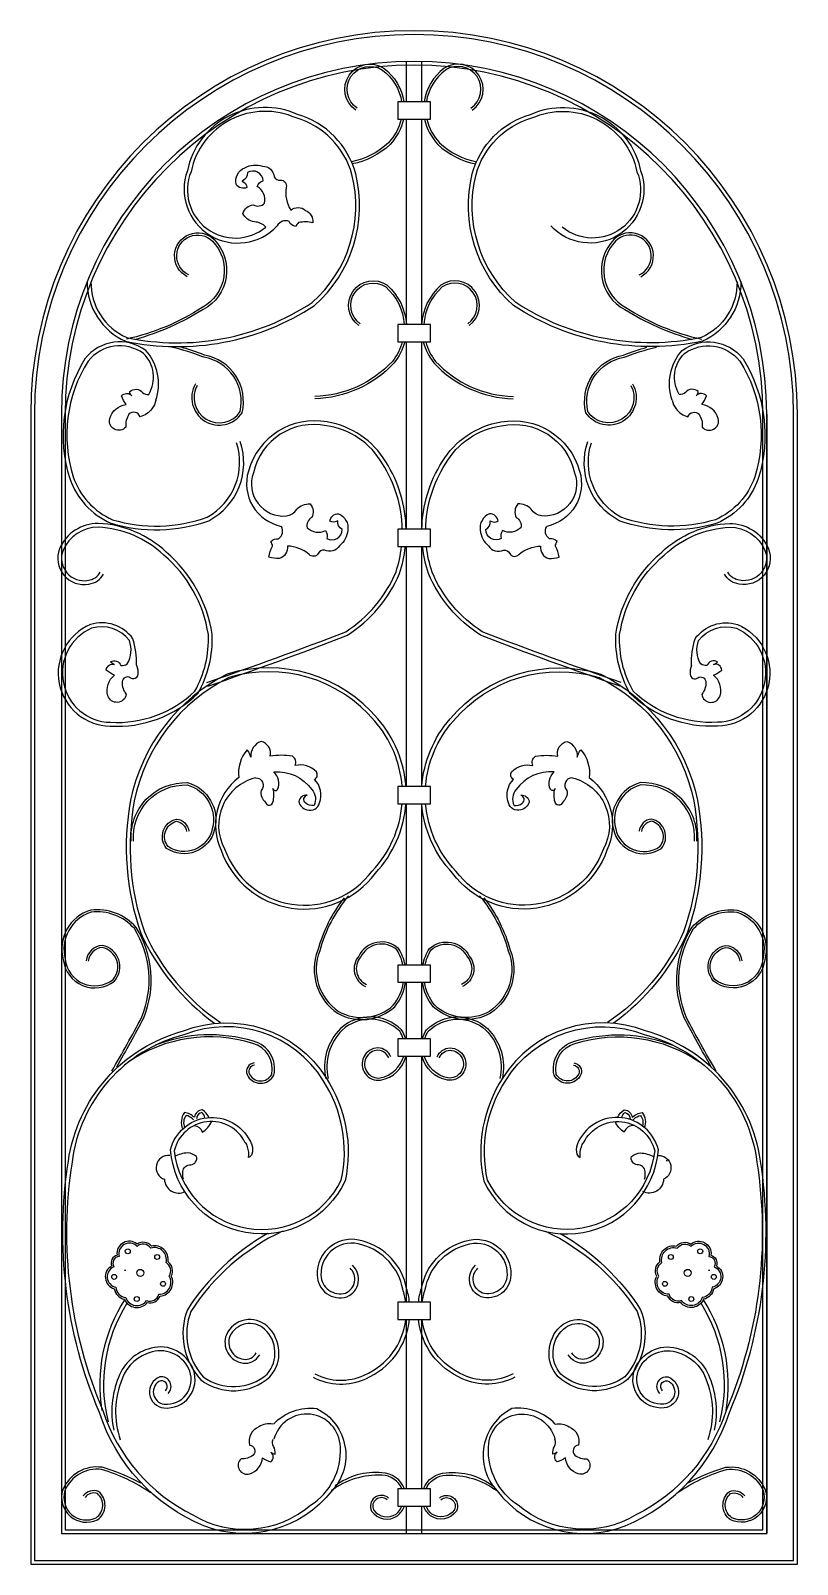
# Model space of a CAD drawing. Header units: metres. Extents: x -3362 to -2362, y -2 to 1998.
import ezdxf

# ---------------------------------------------------------------- set-up
doc = ezdxf.new("R2010")
doc.units = ezdxf.units.M
for name, color, linetype in [('3', 3, 'Continuous'), ('4', 4, 'Continuous'), ('BH', 3, 'Continuous')]:
    doc.layers.add(name, color=color, linetype=linetype)

msp = doc.modelspace()

# ---------------------------------------------------------------- hatches: boundary and pattern name
at = {"layer": '3'}
h = msp.add_hatch(dxfattribs=at)
h.set_pattern_fill('DOTS', scale=110)
h.paths.add_polyline_path([(-3180.47, 530.73, 0.89), (-3186.94, 499.72, 0.56), (-3160.11, 483.79, -0.11)])
h = msp.add_hatch(dxfattribs=at)
h.set_pattern_fill('DOTS', scale=110)
h.paths.add_polyline_path([(-2542.54, 530.73, -0.89), (-2536.08, 499.72, -0.56), (-2562.9, 483.79, 0.11)])
at = {"layer": 'BH'}
h = msp.add_hatch(dxfattribs=at)
h.set_pattern_fill('DOTS', scale=110)
h.paths.add_polyline_path([(-2977.05, 1345.75, -0.32), (-3000.84, 1349.39, -0.34), (-2994.87, 1362.8, 0.3), (-2996.88, 1380.35, 0.23), (-3014.45, 1373.58, -0.23), (-3027.89, 1365.01, -0.11), (-3035.11, 1349.99, -0.45), (-3038.12, 1334.98, 0.23), (-3048.34, 1331.37, -0.11), (-3045.93, 1325.37, 0.12), (-3050.74, 1310.95, 0.05), (-3037.29, 1309.15, 0.37), (-3026.69, 1325.37, -0.18), (-2998.43, 1314.55, 0.51), (-2986.41, 1315.76, -0.31), (-2978.31, 1320.18, 0.37), (-2958.48, 1325.7, 0.2), (-2947.94, 1346.26, 0.35), (-2959.99, 1367.57, 0.38), (-2971.28, 1357.79, 0.26), (-2960.74, 1358.54, 0.32), (-2955.14, 1346.99, -0.57), (-2975.3, 1335.22, 0.26)])
h = msp.add_hatch(dxfattribs=at)
h.set_pattern_fill('DOTS', scale=110)
h.paths.add_polyline_path([(-2745.96, 1345.75, 0.32), (-2722.18, 1349.39, 0.34), (-2728.14, 1362.8, -0.3), (-2726.13, 1380.35, -0.23), (-2708.57, 1373.58, 0.23), (-2695.12, 1365.01, 0.11), (-2687.91, 1349.99, 0.45), (-2684.9, 1334.98, -0.23), (-2674.68, 1331.37, 0.11), (-2677.08, 1325.37, -0.12), (-2672.27, 1310.95, -0.05), (-2685.73, 1309.15, -0.37), (-2696.32, 1325.37, 0.18), (-2724.58, 1314.55, -0.51), (-2736.61, 1315.76, 0.31), (-2744.71, 1320.18, -0.37), (-2764.53, 1325.7, -0.2), (-2775.08, 1346.26, -0.35), (-2763.03, 1367.57, -0.38), (-2751.73, 1357.79, -0.26), (-2762.28, 1358.54, -0.32), (-2767.87, 1346.99, 0.57), (-2747.72, 1335.22, -0.26)])
h = msp.add_hatch(dxfattribs=at)
h.set_pattern_fill('DOTS', scale=120)
h.paths.add_polyline_path([(-3204.86, 409.89, 0.45), (-3222.78, 412.18, 0.79), (-3246.02, 398.99, 0.57), (-3252.82, 385.55, 0.76), (-3250.22, 358.95, 0.15), (-3247.51, 351.21), (-3179.18, 383.39, 0.2), (-3184.92, 391.09, 0.59)])
h.paths.add_polyline_path([(-3237.74, 404.45, -1), (-3231.93, 407.18, -1)])
h.paths.add_polyline_path([(-3214.43, 379.63, -1), (-3222.72, 375.73, -1)])
h.paths.add_polyline_path([(-3249.66, 373.76, -1), (-3255.46, 371.03, -1)])
h.paths.add_polyline_path([(-3193.56, 399.72, -1), (-3199.36, 396.99, -1)])
h.paths.add_polyline_path([(-3180.89, 373.59, 0.21), (-3179.18, 383.39), (-3247.51, 351.21, 0.21), (-3237.47, 345.49, 0.62), (-3210.34, 341.58, 0.43), (-3194.33, 349.71, 0.59)])
h.paths.add_polyline_path([(-3220.26, 344.89, -1), (-3226.06, 342.16, -1)])
h.paths.add_polyline_path([(-3185.93, 364.77, -1), (-3191.74, 362.04, -1)])
h = msp.add_hatch(dxfattribs=at)
h.set_pattern_fill('DOTS', scale=120)
h.paths.add_polyline_path([(-2518.16, 409.89, -0.45), (-2500.24, 412.18, -0.79), (-2476.99, 398.99, -0.57), (-2470.19, 385.55, -0.76), (-2472.79, 358.95, -0.15), (-2475.5, 351.21), (-2543.84, 383.39, -0.2), (-2538.09, 391.09, -0.59)])
h.paths.add_polyline_path([(-2485.28, 404.45, 1), (-2491.08, 407.18, 1)])
h.paths.add_polyline_path([(-2508.58, 379.63, 1), (-2500.29, 375.73, 1)])
h.paths.add_polyline_path([(-2473.36, 373.76, 1), (-2467.55, 371.03, 1)])
h.paths.add_polyline_path([(-2529.46, 399.72, 1), (-2523.65, 396.99, 1)])
h.paths.add_polyline_path([(-2542.12, 373.59, -0.21), (-2543.84, 383.39), (-2475.5, 351.21, -0.21), (-2485.54, 345.49, -0.62), (-2512.68, 341.58, -0.43), (-2528.68, 349.71, -0.59)])
h.paths.add_polyline_path([(-2502.76, 344.89, 1), (-2496.95, 342.16, 1)])
h.paths.add_polyline_path([(-2537.08, 364.77, 1), (-2531.28, 362.04, 1)])

# ---------------------------------------------------------------- linework, layer by layer
at = {"layer": '3'}
for p, q in [((-3321.51, 1497.59), (-3321.51, 37.59)), ((-2401.51, 1497.59), (-2401.51, 37.59)), ((-3321.51, 37.59), (-2401.51, 37.59))]:
    msp.add_line(p, q, dxfattribs=at)
for points in [[(-2366.51, 2.59), (-2366.51, 1497.59, 1), (-3356.51, 1497.59), (-3356.51, 2.59)], [(-2401.51, 37.59), (-2401.51, 1497.59, 1), (-3321.51, 1497.59), (-3321.51, 37.59)], [(-3252.44, 357, 0.32), (-3239.22, 343.32, 0.56), (-3209.43, 338.82, 0.36), (-3192.63, 347.37, 0.53), (-3178.12, 373.57, 0.37), (-3182.24, 392.18, 0.53), (-3203.94, 412.63, 0.37), (-3222.6, 415.31, 0.68), (-3248.86, 400.89, 0.42), (-3256.02, 386.67, 0.66)], [(-3250.22, 358.95, 0.37), (-3237.47, 345.49, 0.62), (-3210.34, 341.58, 0.43), (-3194.33, 349.71, 0.59), (-3180.89, 373.59, 0.43), (-3184.92, 391.09, 0.59), (-3204.86, 409.89, 0.45), (-3222.78, 412.18, 0.79), (-3246.02, 398.99, 0.57), (-3252.82, 385.55, 0.76)], [(-2470.58, 357, -0.32), (-2483.79, 343.32, -0.56), (-2513.59, 338.82, -0.36), (-2530.39, 347.37, -0.53), (-2544.9, 373.57, -0.37), (-2540.77, 392.18, -0.53), (-2519.08, 412.63, -0.37), (-2500.41, 415.31, -0.68), (-2474.15, 400.89, -0.42), (-2466.99, 386.67, -0.66)], [(-2472.79, 358.95, -0.37), (-2485.54, 345.49, -0.62), (-2512.68, 341.58, -0.43), (-2528.68, 349.71, -0.59), (-2542.12, 373.59, -0.43), (-2538.09, 391.09, -0.59), (-2518.16, 409.89, -0.45), (-2500.24, 412.18, -0.79), (-2476.99, 398.99, -0.57), (-2470.19, 385.55, -0.76)]]:
    msp.add_lwpolyline(points, format="xyb", close=True, dxfattribs=at)
for points in [[(-2937.43, 1894.05, -0.99), (-2900.88, 1948.62, -0.2), (-2874.63, 1904.61, -0.2)], [(-2935.73, 1896.52, -0.99), (-2902.59, 1946.15, -0.2), (-2877.66, 1904.61, -0.2)], [(-2785.58, 1894.05, 0.99), (-2822.13, 1948.62, 0.2), (-2848.39, 1904.61, 0.2)], [(-2787.28, 1896.52, 0.99), (-2820.42, 1946.15, 0.2), (-2845.36, 1904.61, 0.2)], [(-3287.85, 1670.31, 0.3), (-3237.82, 1592.61, 0.2), (-2991.25, 1639.14, 0.28), (-2937.56, 1811.1, 0.26), (-3013.36, 1888.41, 0.48), (-3157.16, 1814.9, 0.82), (-3039.89, 1743.11)], [(-3282.85, 1670.22, 0.3), (-3236.29, 1597.39, 0.2), (-2994.28, 1643.13, 0.28), (-2942.39, 1809.83, 0.26), (-3015.09, 1883.71, 0.48), (-3152.34, 1813.52, 0.78), (-3054.93, 1741.36, 0.82)], [(-2878.43, 1882.05, -0.14), (-2894.93, 1851.44, -0.15), (-2943.16, 1826.73)], [(-2875.37, 1882.05, -0.14), (-2892.8, 1849.32, -0.15), (-2941.95, 1823.9)], [(-2847.65, 1882.05, 0.14), (-2830.21, 1849.32, 0.15), (-2781.07, 1823.9)], [(-2844.58, 1882.05, 0.14), (-2828.08, 1851.44, 0.15), (-2779.85, 1826.73)], [(-2435.17, 1670.31, -0.3), (-2485.2, 1592.61, -0.2), (-2731.77, 1639.14, -0.28), (-2785.46, 1811.1, -0.26), (-2709.66, 1888.41, -0.48), (-2565.86, 1814.9, -0.82), (-2683.12, 1743.11)], [(-2440.17, 1670.22, -0.3), (-2486.73, 1597.39, -0.2), (-2728.73, 1643.13, -0.28), (-2780.63, 1809.83, -0.26), (-2707.92, 1883.71, -0.48), (-2570.68, 1813.52, -0.78), (-2668.08, 1741.36, -0.82)], [(-3054.93, 1741.36, 0.22), (-3069.64, 1748.09, -0.23), (-3084.75, 1759.32, -0.3), (-3070.99, 1770.4, 0.34), (-3056.47, 1772.52, 0.32), (-3066.1, 1794.57, -0.26), (-3058.14, 1801.68, 0.57), (-3078.85, 1812.43, -0.32), (-3085.63, 1801.53, -0.26), (-3079.36, 1793.02, -0.38), (-3093.66, 1797.34, -0.35), (-3082.08, 1818.91, -0.2), (-3059.07, 1820.99, -0.37), (-3043.81, 1807.17, 0.31), (-3035.75, 1802.69, -0.51), (-3028.3, 1793.17, 0.18), (-3022.34, 1763.51, -0.37), (-3002.97, 1763.22, -0.33), (-2993.56, 1747.16, 0.11), (-3012.06, 1747.24, 0.11), (-3015.85, 1742, -0.23), (-3024.36, 1748.72, 0.4), (-3039.89, 1743.11)], [(-3155.32, 1679.13, -1.19), (-3124.47, 1723.14, -0.5), (-3137.81, 1636.61, -0.09), (-3236.6, 1595.33)], [(-3157.18, 1676.77, -1.17), (-3122.35, 1725.3, -0.5), (-3136.39, 1633.93, -0.07), (-3224.55, 1594.87, -0.11)], [(-2565.84, 1676.77, 1.17), (-2600.66, 1725.3, 0.5), (-2586.62, 1633.93, 0.07), (-2498.47, 1594.87, 0.11)], [(-2567.69, 1679.13, 1.19), (-2598.55, 1723.14, 0.5), (-2585.21, 1636.61, 0.09), (-2486.41, 1595.33)], [(-2933.5, 1613.06, -0.99), (-2896.61, 1665.74, -0.2), (-2871.39, 1614.33, -0.2)], [(-2931.76, 1615.5, -0.99), (-2898.42, 1663.34, -0.2), (-2874.4, 1614.33, -0.2)], [(-2789.51, 1613.06, 0.99), (-2826.4, 1665.74, 0.2), (-2851.62, 1614.33, 0.2)], [(-2791.25, 1615.5, 0.99), (-2824.6, 1663.34, 0.2), (-2848.62, 1614.33, 0.2)], [(-3198.24, 1515.61, 0.27), (-3211.11, 1580.38, 0.41), (-3290.74, 1569.52, 0.22), (-3310.42, 1413.42, 0.21), (-3257.13, 1355.34, 0.16), (-3129.15, 1358.58, 0.37), (-3088.21, 1461.9)], [(-3207.41, 1523.33, 0.35), (-3214.43, 1576.62, 0.4), (-3286.64, 1566.65, 0.22), (-3305.86, 1415.59, 0.21), (-3254.79, 1359.87, 0.16), (-3131.17, 1363.17, 0.36), (-3092.95, 1460.31, 0.36)], [(-3144.23, 1535.08, 0.96), (-3088.21, 1500.96, 0.43), (-3135.61, 1571.67, 0.04), (-3177.66, 1584.85, 0.04)], [(-3146.62, 1536.89, 0.97), (-3085.62, 1499.4, 0.43), (-3134.92, 1574.63, 0.03), (-3165.41, 1584.82, 0.03)], [(-2876.74, 1591.77, -0.1), (-2889.62, 1566.32, -0.2), (-2991.07, 1520.52)], [(-2873.63, 1591.77, -0.11), (-2887.38, 1564.32, -0.2), (-2990.96, 1517.52)], [(-2849.38, 1591.77, 0.11), (-2835.63, 1564.32, 0.2), (-2732.06, 1517.52)], [(-2846.28, 1591.77, 0.1), (-2833.4, 1566.32, 0.2), (-2731.94, 1520.52)], [(-2524.78, 1515.61, -0.27), (-2511.91, 1580.38, -0.41), (-2432.27, 1569.52, -0.22), (-2412.59, 1413.42, -0.21), (-2465.88, 1355.34, -0.16), (-2593.87, 1358.58, -0.37), (-2634.81, 1461.9)], [(-2576.4, 1536.89, -0.97), (-2637.4, 1499.4, -0.43), (-2588.1, 1574.63, -0.03), (-2557.61, 1584.82, -0.03)], [(-2578.79, 1535.08, -0.96), (-2634.81, 1500.96, -0.43), (-2587.41, 1571.67, -0.04), (-2545.35, 1584.85, -0.04)], [(-2515.6, 1523.33, -0.35), (-2508.58, 1576.62, -0.4), (-2436.38, 1566.65, -0.22), (-2417.15, 1415.59, -0.21), (-2468.22, 1359.87, -0.16), (-2591.84, 1363.17, -0.36), (-2630.07, 1460.31, -0.36)], [(-3198.24, 1515.61, -0.13), (-3203.39, 1504.41, -0.17), (-3218.85, 1494.01, 0.58), (-3233.26, 1497.34, 0.18), (-3237.42, 1480.74, -0.8), (-3258.41, 1491.86, -0.31), (-3237.09, 1509.9, -0.05), (-3242.89, 1521.21, -0.46), (-3229.62, 1521.57, -0.22), (-3232.32, 1527.05, -0.41), (-3215.53, 1525.9, 0.21), (-3207.41, 1523.33)], [(-2524.78, 1515.61, 0.13), (-2519.63, 1504.41, 0.17), (-2504.16, 1494.01, -0.58), (-2489.75, 1497.34, -0.18), (-2485.59, 1480.74, 0.8), (-2464.61, 1491.86, 0.31), (-2485.93, 1509.9, 0.05), (-2480.13, 1521.21, 0.46), (-2493.4, 1521.57, 0.22), (-2490.69, 1527.05, 0.41), (-2507.48, 1525.9, -0.21), (-2515.6, 1523.33)], [(-2871.77, 1347.34, 0.14), (-2898.36, 1435.34, 0.22), (-2974.87, 1487.35, 0.39), (-3077.5, 1423.15, 0.44), (-3034.55, 1351.1)], [(-2876.77, 1347.34, 0.14), (-2902.63, 1432.73, 0.23), (-2975.64, 1482.41, 0.41), (-3070.97, 1421, 0.55), (-3027.99, 1364.75)], [(-2851.25, 1347.34, -0.14), (-2824.66, 1435.34, -0.22), (-2748.15, 1487.35, -0.39), (-2645.52, 1423.15, -0.44), (-2688.46, 1351.1)], [(-2846.25, 1347.34, -0.14), (-2820.39, 1432.73, -0.23), (-2747.37, 1482.41, -0.41), (-2652.04, 1421, -0.55), (-2695.02, 1364.75)], [(-3027.99, 1364.75, 0.22), (-3014.45, 1373.58, -0.23), (-2996.88, 1380.35, -0.3), (-2994.87, 1362.8, 0.34), (-3000.84, 1349.39, 0.32), (-2977.05, 1345.75, -0.26), (-2975.3, 1335.22, 0.57), (-2955.14, 1346.99, -0.32), (-2960.74, 1358.54, -0.26), (-2971.28, 1357.79, -0.38), (-2959.99, 1367.57, -0.35), (-2947.94, 1346.26, -0.2), (-2958.48, 1325.7, -0.37), (-2978.31, 1320.18, 0.31), (-2986.41, 1315.76, -0.51), (-2998.43, 1314.55, 0.18), (-3026.69, 1325.37, -0.37), (-3037.29, 1309.15, -0.05), (-3050.74, 1310.95, -0.12), (-3045.93, 1325.37, 0.11), (-3048.34, 1331.37, -0.23), (-3038.12, 1334.98, 0.4), (-3034.55, 1351.1)], [(-2695.02, 1364.75, -0.22), (-2708.57, 1373.58, 0.23), (-2726.13, 1380.35, 0.3), (-2728.14, 1362.8, -0.34), (-2722.18, 1349.39, -0.32), (-2745.96, 1345.75, 0.26), (-2747.72, 1335.22, -0.57), (-2767.87, 1346.99, 0.32), (-2762.28, 1358.54, 0.26), (-2751.73, 1357.79, 0.38), (-2763.03, 1367.57, 0.35), (-2775.08, 1346.26, 0.2), (-2764.53, 1325.7, 0.37), (-2744.71, 1320.18, -0.31), (-2736.61, 1315.76, 0.51), (-2724.58, 1314.55, -0.18), (-2696.32, 1325.37, 0.37), (-2685.73, 1309.15, 0.05), (-2672.27, 1310.95, 0.12), (-2677.08, 1325.37, -0.11), (-2674.68, 1331.37, 0.23), (-2684.9, 1334.98, -0.4), (-2688.46, 1351.1)], [(-3223.46, 1170.2, 0.08), (-3228.15, 1204.64, 0.32), (-3283.59, 1223.21, 0.81), (-3257.68, 1090.67, 0.21), (-3143.28, 1133.25, 0.14), (-3124.74, 1210.47, 0.18), (-3184.65, 1317.52, 0.18), (-3273.27, 1355.01, 0.3), (-3323.91, 1322.01, 0.59), (-3285.5, 1275.9, 0.24), (-3266.46, 1288.95, 0.24)], [(-3235.44, 1171.9, 0.22), (-3232.67, 1202.37, 0.31), (-3282.08, 1218.41, 0.8), (-3257.5, 1095.67, 0.21), (-3147.27, 1136.35, 0.14), (-3129.72, 1210, 0.18), (-3188, 1313.8, 0.18), (-3273.36, 1350.01, 0.3), (-3319.29, 1320.11, 0.59), (-3286.29, 1280.84, 0.24), (-3270.84, 1291.36)], [(-2499.55, 1170.2, -0.08), (-2494.87, 1204.64, -0.32), (-2439.42, 1223.21, -0.81), (-2465.33, 1090.67, -0.21), (-2579.74, 1133.25, -0.14), (-2598.28, 1210.47, -0.18), (-2538.36, 1317.52, -0.18), (-2449.74, 1355.01, -0.3), (-2399.1, 1322.01, -0.59), (-2437.51, 1275.9, -0.24), (-2456.56, 1288.95, -0.24)], [(-2487.58, 1171.9, -0.22), (-2490.35, 1202.37, -0.31), (-2440.94, 1218.41, -0.8), (-2465.51, 1095.67, -0.21), (-2575.74, 1136.35, -0.14), (-2593.29, 1210, -0.18), (-2535.02, 1313.8, -0.18), (-2449.65, 1350.01, -0.3), (-2403.73, 1320.11, -0.59), (-2436.73, 1280.84, -0.24), (-2452.17, 1291.36)], [(-3131.94, 1147.61, 0.01), (-2950.57, 1213.71, 0.15), (-2884.98, 1291.65, 0.05), (-2877.78, 1324.77, 0.05)], [(-3130.31, 1142.88, 0.01), (-2948.3, 1209.23, 0.15), (-2880.29, 1289.91, 0.05), (-2872.75, 1324.77, 0.05)], [(-2592.7, 1142.88, -0.01), (-2774.72, 1209.23, -0.15), (-2842.72, 1289.91, -0.05), (-2850.27, 1324.77, -0.05)], [(-2591.08, 1147.61, -0.01), (-2772.45, 1213.71, -0.15), (-2838.03, 1291.65, -0.05), (-2845.24, 1324.77, -0.05)], [(-3223.46, 1170.2, -0.13), (-3221.89, 1157.87, -0.62), (-3231.58, 1153.62, 0.58), (-3242.18, 1148.5, 0.18), (-3236.87, 1132.07, -0.8), (-3260.76, 1130.38, -0.31), (-3252.16, 1157.19, -0.05), (-3263.16, 1163.77, -0.46), (-3252, 1171.17, -0.22), (-3257.24, 1174.41, -0.49), (-3243.75, 1169.76, 0.21), (-3235.44, 1171.9)], [(-2871.9, 1011.95, 0.16), (-2908.56, 1100.03, 0.3), (-3105.03, 1158.63, 0.23), (-3231.23, 993.95, 0.13), (-3217.9, 820.77, 0.13), (-3121.7, 703.39)], [(-2876.92, 1011.95, 0.16), (-2912.69, 1097.18, 0.3), (-3103.17, 1153.97, 0.23), (-3226.32, 993.03, 0.13), (-3213.24, 822.6, 0.14), (-3113.78, 703.97)], [(-2851.47, 1011.95, -0.16), (-2814.46, 1100.03, -0.3), (-2617.99, 1158.63, -0.23), (-2491.78, 993.95, -0.13), (-2505.12, 820.77, -0.13), (-2601.32, 703.39)], [(-2846.46, 1011.95, -0.16), (-2810.33, 1097.18, -0.3), (-2619.85, 1153.97, -0.23), (-2496.7, 993.03, -0.13), (-2509.78, 822.6, -0.14), (-2609.23, 703.97)], [(-2499.55, 1170.2, 0.13), (-2501.12, 1157.87, 0.62), (-2491.44, 1153.62, -0.58), (-2480.84, 1148.5, -0.18), (-2486.14, 1132.07, 0.8), (-2462.26, 1130.38, 0.31), (-2470.86, 1157.19, 0.05), (-2459.85, 1163.77, 0.46), (-2471.01, 1171.17, 0.22), (-2465.77, 1174.41, 0.49), (-2479.26, 1169.76, -0.21), (-2487.58, 1171.9)], [(-3068.07, 1023.38, -0.68), (-3061.07, 1006.85, 0.27), (-3055.05, 991.22, 0.83), (-3045.52, 991.66, 0.14), (-3045.43, 1009.25, 0.62), (-3039.41, 1008.05, 0.31), (-3044.22, 1030.89, -0.27), (-2994.89, 1008.05, -0.31), (-2991.94, 987.34, -0.24), (-3002.77, 990.4, -0.61), (-3000.9, 1000.84, 0.37), (-3011.73, 992.43, 0.3), (-3000.78, 981.39, 0.43), (-2984.91, 990.58, 0.3), (-2991.28, 1021.28, 0.46), (-2988.87, 1030.89, 0.27), (-3016.55, 1039.31, 0.41), (-3020.16, 1051.33, 0.09), (-3049.04, 1051.33, 0.43), (-3061.07, 1070.56, 0.34), (-3074.31, 1050.13, 0.1), (-3079.12, 1059.74, 0.21), (-3090.11, 1023.72, 0.21)], [(-2654.94, 1023.38, 0.68), (-2661.95, 1006.85, -0.27), (-2667.96, 991.22, -0.83), (-2677.49, 991.66, -0.14), (-2677.59, 1009.25, -0.62), (-2683.6, 1008.05, -0.31), (-2678.79, 1030.89, 0.27), (-2728.13, 1008.05, 0.31), (-2731.07, 987.34, 0.24), (-2720.25, 990.4, 0.61), (-2722.11, 1000.84, -0.37), (-2711.28, 992.43, -0.3), (-2722.23, 981.39, -0.43), (-2738.11, 990.58, -0.3), (-2731.74, 1021.28, -0.46), (-2734.14, 1030.89, -0.27), (-2706.47, 1039.31, -0.41), (-2702.86, 1051.33, -0.09), (-2673.98, 1051.33, -0.43), (-2661.95, 1070.56, -0.34), (-2648.71, 1050.13, -0.1), (-2643.9, 1059.74, -0.21), (-2632.91, 1023.72, -0.21)], [(-3090.11, 1023.72, 0.35), (-3113.18, 928.73, 0.6), (-2911.92, 898.81, 0.17), (-2872, 989.39, 0.17)], [(-3068.07, 1023.38, 0.49), (-3108.54, 930.62, 0.6), (-2916.07, 901.61, 0.17), (-2877.01, 989.39, 0.17)], [(-2632.91, 1023.72, -0.35), (-2609.84, 928.73, -0.6), (-2811.1, 898.81, -0.17), (-2851.38, 989.39, -0.17)], [(-2654.94, 1023.38, -0.49), (-2614.47, 930.62, -0.6), (-2806.95, 901.61, -0.17), (-2846.37, 989.39, -0.17)], [(-3230.22, 940.49, -0.45), (-3156.82, 1016.94, -0.41), (-3121.64, 956.17, -0.53), (-3184.25, 931.28, -0.56), (-3171.4, 969.55, -0.35), (-3155.1, 953.55)], [(-3227.24, 940.75, -0.45), (-3157.29, 1013.96, -0.41), (-3124.56, 956.86, -0.53), (-3182.22, 933.53, -0.55), (-3171.23, 966.51, -0.34), (-3158.08, 953.18, -0.34)], [(-2492.79, 940.49, 0.45), (-2566.2, 1016.94, 0.41), (-2601.38, 956.17, 0.53), (-2538.76, 931.28, 0.56), (-2551.62, 969.55, 0.35), (-2567.91, 953.55)], [(-2495.78, 940.75, 0.45), (-2565.72, 1013.96, 0.41), (-2598.46, 956.86, 0.53), (-2540.8, 933.53, 0.55), (-2551.79, 966.51, 0.34), (-2564.94, 953.18, 0.34)], [(-2952.74, 866.57, 0.1), (-2987.06, 798.35, 0.35), (-2961.36, 716.42, 0.33), (-2886.59, 724.82, 0.14), (-2872.52, 756.59, 0.14)], [(-2947.03, 869.29, 0.11), (-2984.49, 797.5, 0.35), (-2959.93, 718.71, 0.33), (-2888.57, 726.67, 0.13), (-2875.25, 756.59, 0.13)], [(-2770.28, 866.57, -0.1), (-2735.95, 798.35, -0.35), (-2761.65, 716.42, -0.33), (-2836.42, 724.82, -0.14), (-2850.49, 756.59, -0.14)], [(-2775.98, 869.29, -0.11), (-2738.52, 797.5, -0.35), (-2763.08, 718.71, -0.33), (-2834.45, 726.67, -0.13), (-2847.76, 756.59, -0.13)], [(-3249.31, 646.23, 0.01), (-3214.01, 710.22, 0.24), (-3224.07, 828.27, 0.25), (-3283.1, 850.64, 0.41), (-3319, 785.98, 0.59), (-3252.28, 758.21, 0.58), (-3268.01, 804.72, 0.36), (-3289.17, 784.61)], [(-3255.79, 640.52, 0.01), (-3216.46, 711.37, 0.24), (-3226.21, 826.61, 0.25), (-3282.68, 847.96, 0.4), (-3316.37, 786.6, 0.59), (-3254.09, 760.24, 0.57), (-3268.17, 801.99, 0.35), (-3286.49, 784.27, 0.35)], [(-2473.71, 646.23, -0.01), (-2509, 710.22, -0.24), (-2498.95, 828.27, -0.25), (-2439.92, 850.64, -0.41), (-2404.02, 785.98, -0.59), (-2470.74, 758.21, -0.58), (-2455.01, 804.72, -0.36), (-2433.84, 784.61)], [(-2467.23, 640.52, -0.01), (-2506.55, 711.37, -0.24), (-2496.8, 826.61, -0.25), (-2440.34, 847.96, -0.4), (-2406.65, 786.6, -0.59), (-2468.92, 760.24, -0.57), (-2454.85, 801.99, -0.35), (-2436.52, 784.27, -0.35)], [(-2873.12, 779.15, 0.09), (-2881.61, 800.53, 0.5), (-2933.6, 790.7, 0.5), (-2924.58, 751.19)], [(-2875.88, 779.15, 0.09), (-2883.71, 798.78, 0.5), (-2931.32, 789.21, 0.5), (-2923.48, 753.66)], [(-2849.89, 779.15, -0.09), (-2841.4, 800.53, -0.5), (-2789.42, 790.7, -0.5), (-2798.44, 751.19)], [(-2847.13, 779.15, -0.09), (-2839.31, 798.78, -0.5), (-2791.69, 789.21, -0.5), (-2799.54, 753.66)], [(-3044.69, 180.43, -0.24), (-2988.11, 200.63, -0.5), (-2968.72, 93.28, -0.33), (-3135.6, 47.72, -0.22), (-3271.88, 195.66, -0.14), (-3312.34, 523.52, -0.3), (-3162.32, 693.13, -0.36), (-2976.22, 632.06, -0.2), (-2951.32, 497.67, -0.77), (-3179.13, 538.29, -0.69), (-3075.48, 550.14, 0.01), (-3073.03, 544.81, -0.15), (-3072.92, 532.44, -0.23), (-3077.28, 528.11, 0.13), (-3078.65, 541.93, 0.14), (-3081.6, 547.45, 0.7), (-3174.29, 536.99, 0.75), (-2956.31, 498.47, 0.2), (-2979.94, 628.67, 0.36), (-3160.55, 688.45, 0.31), (-3307.58, 521.98, 0.14), (-3267.47, 198.01, 0.2), (-3149.89, 62.01, 0.32), (-2996.33, 74.66, 0.27), (-2957.55, 150.57, 0.87), (-3044.23, 160.66)], [(-2872.29, 682.92, 0.08), (-2877.8, 694.58, 0.4), (-2957.37, 696.33, 0.26), (-2976.39, 630.6)], [(-2875.43, 682.92, 0.07), (-2880.12, 692.67, 0.4), (-2955.29, 694.16, 0.26), (-2973.46, 631.25)], [(-2850.72, 682.92, -0.08), (-2845.22, 694.58, -0.4), (-2765.64, 696.33, -0.26), (-2746.63, 630.6)], [(-2847.58, 682.92, -0.07), (-2842.89, 692.67, -0.4), (-2767.72, 694.16, -0.26), (-2749.55, 631.25)], [(-2677.2, 180.43, 0.24), (-2733.77, 200.63, 0.5), (-2753.16, 93.28, 0.33), (-2586.28, 47.72, 0.22), (-2450, 195.66, 0.14), (-2409.55, 523.52, 0.3), (-2559.56, 693.13, 0.36), (-2745.67, 632.06, 0.2), (-2770.56, 497.67, 0.77), (-2542.75, 538.29, 0.69), (-2646.41, 550.14, -0.01), (-2648.86, 544.81, 0.15), (-2648.97, 532.44, 0.23), (-2644.61, 528.11, -0.13), (-2643.24, 541.93, -0.14), (-2640.29, 547.45, -0.7), (-2547.59, 536.99, -0.75), (-2765.58, 498.47, -0.2), (-2741.94, 628.67, -0.36), (-2561.33, 688.45, -0.31), (-2414.31, 521.98, -0.14), (-2454.42, 198.01, -0.2), (-2572, 62.01, -0.32), (-2725.55, 74.66, -0.27), (-2764.33, 150.57, -0.87), (-2677.66, 160.66)], [(-3069.68, 648.41, 0.49), (-3076.53, 637.35, 0.61), (-3047.08, 636.5, 0.4), (-3071.76, 676.77, 0.23), (-3233.91, 652.76, 0.23)], [(-3070.02, 651.39, 0.49), (-3079.3, 636.19, 0.62), (-3044.25, 635.45, 0.41), (-3070.93, 679.66, 0.17), (-3199.18, 674.51, 0.17)], [(-2653, 651.39, -0.49), (-2643.72, 636.19, -0.62), (-2678.77, 635.45, -0.41), (-2652.08, 679.66, -0.17), (-2523.84, 674.51, -0.17)], [(-2653.33, 648.41, -0.49), (-2646.48, 637.35, -0.61), (-2675.93, 636.5, -0.4), (-2651.26, 676.77, -0.23), (-2489.11, 652.76, -0.23)], [(-2891.67, 659.35, 0.3), (-2908.6, 671, 1.06), (-2905, 628.99, 0.29), (-2871.83, 660.36, 0.29)], [(-2894.45, 658.21, 0.3), (-2908.59, 667.99, 1.05), (-2905.49, 631.95, 0.28), (-2874.93, 660.36, 0.28)], [(-2831.35, 659.35, -0.3), (-2814.41, 671, -1.06), (-2818.02, 628.99, -0.29), (-2851.19, 660.36, -0.29)], [(-2828.57, 658.21, -0.3), (-2814.43, 667.99, -1.05), (-2817.52, 631.95, -0.28), (-2848.08, 660.36, -0.28)], [(-3128.78, 580, 0.14), (-3137.51, 590.35, 0.36), (-3147.97, 580.52, 0.17), (-3161.05, 586.83, 0.26), (-3163.17, 565.08)], [(-3149.11, 577.46, -0.15), (-3150.62, 578.62, 0.15), (-3158.74, 582.88, 0.29), (-3160.54, 567.39)], [(-3134.39, 579.33, 0.23), (-3138.39, 586.94, 0.3), (-3144.7, 580.7, -0.17), (-3145.27, 578.68)], [(-2596.02, 580.12, -0.14), (-2587.34, 590.35, -0.36), (-2576.89, 580.52, -0.17), (-2563.8, 586.83, -0.24), (-2560.92, 567.04)], [(-2590.43, 579.75, -0.21), (-2586.46, 586.94, -0.3), (-2580.15, 580.7, 0.17), (-2579.58, 578.68)], [(-2575.74, 577.46, 0.15), (-2574.23, 578.62, -0.15), (-2566.11, 582.88, -0.26), (-2563.59, 569.14)], [(-3148.18, 569.79, -0.29), (-3137.62, 561.27, 0.17), (-3125.62, 574.88)], [(-2573.75, 569.81, 0.35), (-2587.23, 561.27, -0.17), (-2599.23, 574.88)], [(-3180.05, 530.69, 0.9), (-3186.94, 499.72, 0.56), (-3160.11, 483.79)], [(-3162.35, 500.06, -0.09), (-3163.1, 509.73, -0.41), (-3152.6, 518.44, 0.44), (-3145.02, 529.53, 0.14), (-3156.86, 534.12, 0.11), (-3174.06, 529.21)], [(-2560.66, 500.06, 0.09), (-2559.92, 509.73, 0.41), (-2570.42, 518.44, -0.44), (-2577.99, 529.53, -0.14), (-2566.15, 534.12, -0.11), (-2548.95, 529.21)], [(-2542.96, 530.69, -0.83), (-2536.08, 499.72, -0.56), (-2562.9, 483.79)], [(-3052.57, 428.99, 0.12), (-3157.15, 329.56, 0.28), (-3139.9, 238.51, 0.36), (-3049.38, 242.12, 0.41), (-3052.93, 308.04, 0.51), (-3106.24, 297.07, 0.48), (-3084.78, 259.99, 0.32), (-3062.78, 271)], [(-3033.19, 431.96, 0.14), (-3152.63, 327.37, 0.28), (-3136.5, 242.21, 0.35), (-3052.94, 245.64, 0.4), (-3056.3, 304.35, 0.5), (-3101.63, 295.12, 0.48), (-3084, 264.93, 0.32), (-3067.21, 273.32, 0.32)], [(-2867.34, 339.41, 0.05), (-2871.32, 357.44, 0.29), (-2928.02, 418.9, 0.53), (-2987.84, 374.57, 0.5), (-2949.07, 346.57, 0.54), (-2941.52, 387.62)], [(-2855.67, 339.41, -0.05), (-2851.69, 357.44, -0.29), (-2794.99, 418.9, -0.53), (-2735.18, 374.57, -0.5), (-2773.95, 346.57, -0.54), (-2781.5, 387.62)], [(-2689.82, 431.96, -0.14), (-2570.39, 327.37, -0.28), (-2586.51, 242.21, -0.35), (-2670.08, 245.64, -0.4), (-2666.72, 304.35, -0.5), (-2621.39, 295.12, -0.48), (-2639.02, 264.93, -0.32), (-2655.8, 273.32, -0.32)], [(-2670.44, 428.99, -0.12), (-2565.86, 329.56, -0.28), (-2583.12, 238.51, -0.36), (-2673.63, 242.12, -0.41), (-2670.09, 308.04, -0.51), (-2616.78, 297.07, -0.48), (-2638.24, 259.99, -0.32), (-2660.23, 271)], [(-2872.38, 339.41, 0.05), (-2876.18, 356.21, 0.29), (-2929.51, 414.12, 0.53), (-2982.84, 374.74, 0.49), (-2950.77, 351.28, 0.54), (-2944.97, 384.01)], [(-2850.63, 339.41, -0.05), (-2846.83, 356.21, -0.29), (-2793.5, 414.12, -0.53), (-2740.17, 374.74, -0.49), (-2772.24, 351.28, -0.54), (-2778.05, 384.01)], [(-2992.99, 241.47, 0.23), (-2924.4, 239.69, 0.27), (-2867.27, 316.85, 0.27)], [(-2990.7, 245.91, 0.23), (-2926.42, 244.26, 0.27), (-2872.3, 316.85, 0.27)], [(-2730.02, 241.47, -0.23), (-2798.62, 239.69, -0.27), (-2855.75, 316.85, -0.27)], [(-2732.31, 245.91, -0.23), (-2796.59, 244.26, -0.27), (-2850.71, 316.85, -0.27)], [(-3182.3, 220.37, 0.74), (-3193.11, 241.95, 0.79), (-3187.73, 201.57, 0.55), (-3149.29, 251.31, 0.39), (-3204.44, 279.34, 0.25), (-3246.92, 241.38, 0.15), (-3253.18, 172.39, 0.15)], [(-2540.71, 220.37, -0.74), (-2529.9, 241.95, -0.79), (-2535.29, 201.57, -0.55), (-2573.73, 251.31, -0.39), (-2518.58, 279.34, -0.25), (-2476.1, 241.38, -0.15), (-2469.84, 172.39, -0.15)], [(-3185.74, 224, 0.72), (-3191.81, 237.08, 0.78), (-3187.22, 206.54, 0.55), (-3153.98, 249.57, 0.39), (-3203.16, 274.51, 0.25), (-3242.25, 239.59, 0.18), (-3244.73, 159.97, 0.15)], [(-2537.27, 224, -0.72), (-2531.21, 237.08, -0.78), (-2535.79, 206.54, -0.55), (-2569.04, 249.57, -0.39), (-2519.85, 274.51, -0.25), (-2480.77, 239.59, -0.18), (-2478.28, 159.97, -0.15)], [(-3045.82, 180.43, 0.21), (-3063.75, 176.94, 0.38), (-3076.1, 153.17, -0.62), (-3071.25, 139.77, -0.18), (-3087.04, 135.35, 0.8), (-3075.85, 115.54, 0.31), (-3059.12, 136.43, 0.05), (-3048.13, 131.17, 0.46), (-3048.13, 143.89, 0.22), (-3042.81, 141.44, 0.18), (-3044.65, 151.41, -0.27), (-3045.36, 160.66)], [(-2677.2, 180.43, -0.21), (-2659.27, 176.94, -0.38), (-2646.92, 153.17, 0.62), (-2651.77, 139.77, 0.18), (-2635.97, 135.35, -0.8), (-2647.17, 115.54, -0.31), (-2663.9, 136.43, -0.05), (-2674.89, 131.17, -0.46), (-2674.89, 143.89, -0.22), (-2680.21, 141.44, -0.18), (-2678.36, 151.41, 0.27), (-2677.66, 160.66)], [(-3217.87, 103.46, 0.05), (-3268.43, 124.12, 0.34), (-3319.63, 94.86, 0.66), (-3274.5, 55.75, 0.5), (-3273.02, 92.68, 0.32), (-3292.98, 86.8)], [(-3204.7, 90.71, 0.08), (-3269, 121.17, 0.34), (-3316.81, 93.83, 0.66), (-3276.01, 58.35, 0.49), (-3274.49, 90.01, 0.31), (-3290.62, 84.95)], [(-2518.32, 90.71, -0.08), (-2454.02, 121.17, -0.34), (-2406.21, 93.83, -0.66), (-2447, 58.35, -0.49), (-2448.53, 90.01, -0.31), (-2432.4, 84.95)], [(-2505.15, 103.46, -0.05), (-2454.58, 124.12, -0.34), (-2403.39, 94.86, -0.66), (-2448.51, 55.75, -0.5), (-2450, 92.68, -0.32), (-2430.04, 86.8)], [(-2877.28, 96.1, 0.29), (-2903.26, 113.87, 0.17), (-2969.47, 93.69)], [(-2874.06, 96.1, 0.31), (-2903.32, 116.87, 0.19), (-2964.41, 99.88)], [(-2848.96, 96.1, -0.31), (-2819.7, 116.87, -0.19), (-2758.61, 99.88)], [(-2845.73, 96.1, -0.29), (-2819.76, 113.87, -0.17), (-2753.55, 93.69)], [(-2894.64, 83.91, 0.83), (-2916.82, 67.02, 0.4), (-2883.01, 60.69, 0.12), (-2874.08, 73.54, 0.12)], [(-2896.64, 81.67, 0.82), (-2914.24, 68.56, 0.4), (-2884.83, 63.08, 0.11), (-2877.31, 73.54, 0.11)], [(-2828.38, 83.91, -0.83), (-2806.19, 67.02, -0.4), (-2840, 60.69, -0.12), (-2848.94, 73.54, -0.12)], [(-2826.38, 81.67, -0.82), (-2808.78, 68.56, -0.4), (-2838.18, 63.08, -0.11), (-2845.71, 73.54, -0.11)]]:
    msp.add_lwpolyline(points, format="xyb", dxfattribs=at)
for centre, radius in [((-3234.83, 405.82), 3.21), ((-3196.46, 398.35), 3.21), ((-2526.55, 398.35), 3.21), ((-2488.18, 405.82), 3.21), ((-3218.58, 377.68), 4.58), ((-2504.44, 377.68), 4.58), ((-3252.56, 372.4), 3.21), ((-3188.83, 363.41), 3.21), ((-2534.18, 363.41), 3.21), ((-2470.46, 372.4), 3.21), ((-3223.16, 343.53), 3.21), ((-2499.85, 343.53), 3.21)]:
    msp.add_circle(centre, radius, dxfattribs=at)
for centre, radius, start, end in [((-2861.51, 1497.59), 460, 0, 180), ((-3065.76, 231.62), 205.71, 147.33, 189.33), ((-2657.26, 231.62), 205.71, 350.67, 32.67), ((-3065.76, 231.62), 200.71, 147.95, 193.86), ((-2657.26, 231.62), 200.71, 346.14, 32.05)]:
    msp.add_arc(centre, radius, start, end, dxfattribs=at)
at = {"layer": '4'}
for p, q in [((-2871.51, 1904.61), (-2871.51, 1957.48)), ((-2851.51, 1904.61), (-2851.51, 1957.48)), ((-2871.51, 1614.33), (-2871.51, 1882.05)), ((-2851.51, 1614.33), (-2851.51, 1882.05)), ((-2871.51, 1347.34), (-2871.51, 1591.77)), ((-2851.51, 1347.34), (-2851.51, 1591.77)), ((-2871.51, 1011.95), (-2871.51, 1324.77)), ((-2851.51, 1011.95), (-2851.51, 1324.77)), ((-2871.51, 779.15), (-2871.51, 989.39)), ((-2851.51, 779.15), (-2851.51, 989.39)), ((-2871.51, 682.92), (-2871.51, 756.59)), ((-2851.51, 682.92), (-2851.51, 756.59)), ((-2871.51, 339.41), (-2871.51, 660.36)), ((-2851.51, 339.41), (-2851.51, 660.36)), ((-2871.51, 96.1), (-2871.51, 316.85)), ((-2851.51, 96.1), (-2851.51, 316.85)), ((-2871.51, 37.59), (-2871.51, 73.54)), ((-2851.51, 37.59), (-2851.51, 73.54))]:
    msp.add_line(p, q, dxfattribs=at)
for points in [[(-2361.51, -2.41), (-2361.51, 1497.59, 1), (-3361.51, 1497.59), (-3361.51, -2.41)], [(-2406.51, 42.59), (-2406.51, 1497.59, 1), (-3316.51, 1497.59), (-3316.51, 42.59)]]:
    msp.add_lwpolyline(points, format="xyb", close=True, dxfattribs=at)
for points in [[(-2882.49, 1882.05), (-2840.14, 1882.05), (-2840.14, 1904.61), (-2882.49, 1904.61)], [(-2882.49, 1591.77), (-2840.14, 1591.77), (-2840.14, 1614.33), (-2882.49, 1614.33)], [(-2882.49, 1324.77), (-2840.14, 1324.77), (-2840.14, 1347.34), (-2882.49, 1347.34)], [(-2882.49, 989.39), (-2840.14, 989.39), (-2840.14, 1011.95), (-2882.49, 1011.95)], [(-2882.49, 756.59), (-2840.14, 756.59), (-2840.14, 779.15), (-2882.49, 779.15)], [(-2882.49, 660.36), (-2840.14, 660.36), (-2840.14, 682.92), (-2882.49, 682.92)], [(-2882.49, 316.85), (-2840.14, 316.85), (-2840.14, 339.41), (-2882.49, 339.41)], [(-2882.49, 73.54), (-2840.14, 73.54), (-2840.14, 96.1), (-2882.49, 96.1)]]:
    msp.add_lwpolyline(points, close=True, dxfattribs=at)

doc.saveas('drawing.dxf')
